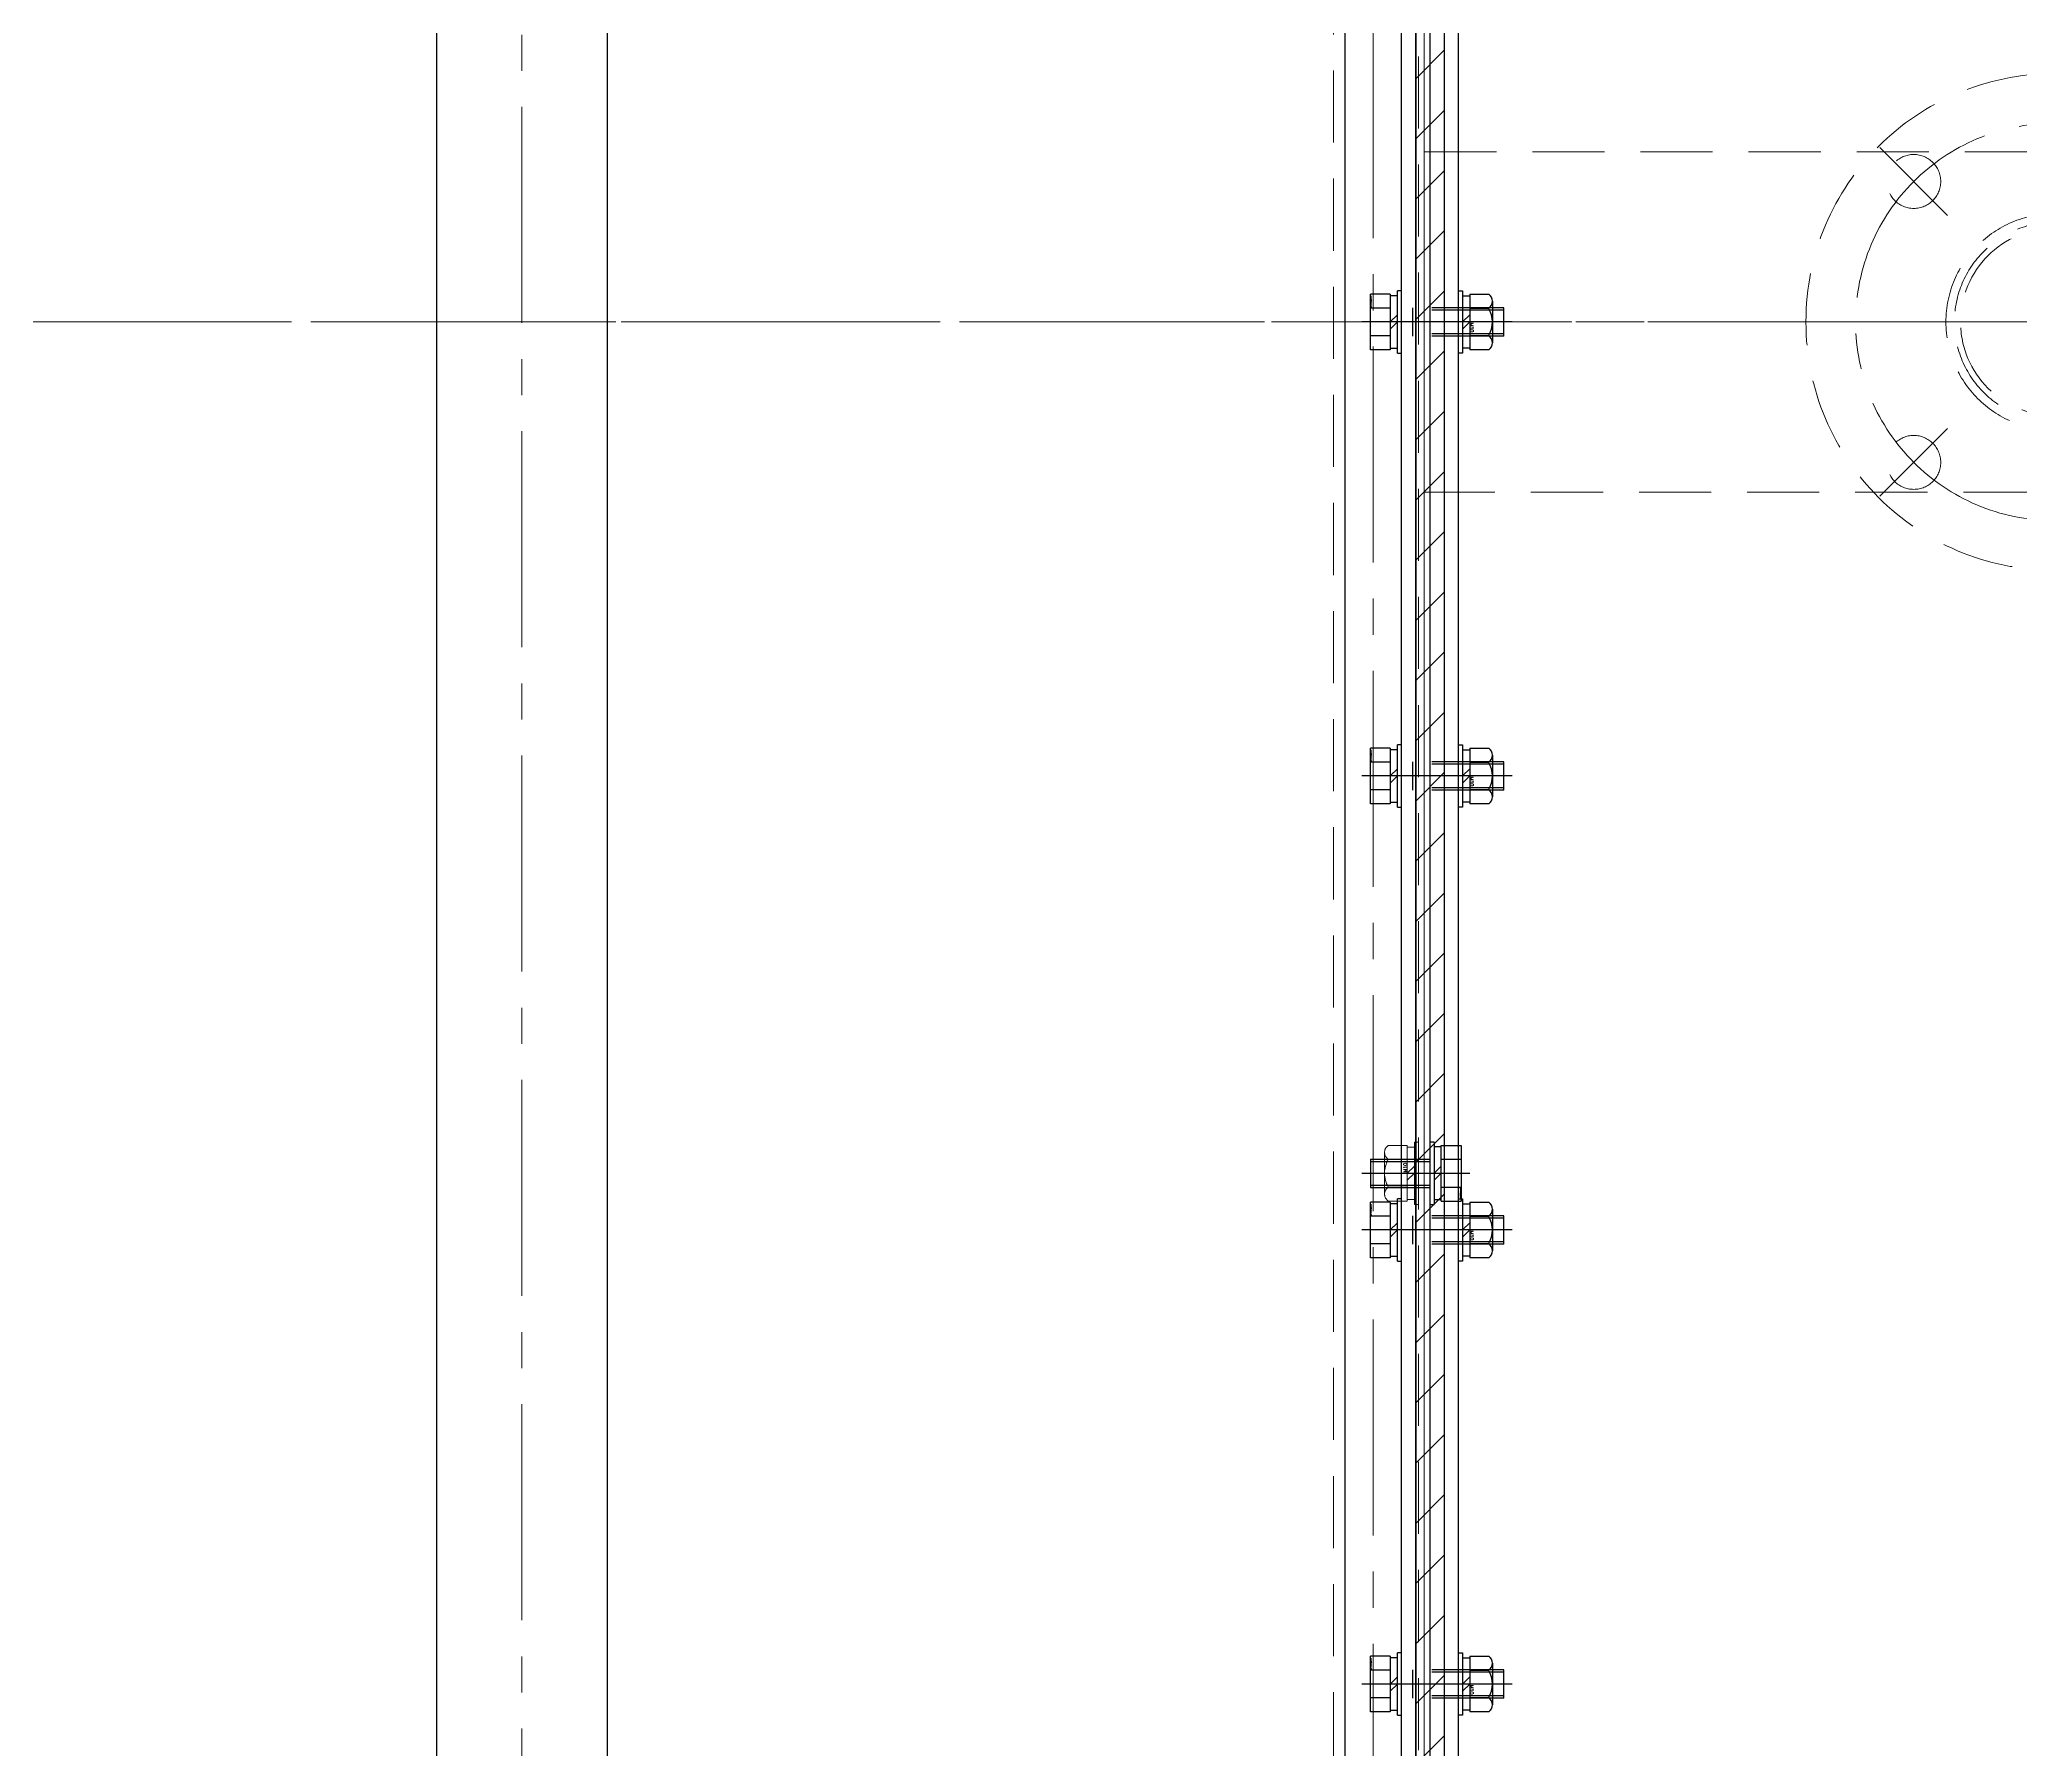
# Model space of a CAD drawing. Header units: millimetres. Extents: x -8731 to 85711, y -14522 to 31379.
# Drawn here: x 74954 to 75653, y 4385 to 4987 of the extents above; entities that cross this region are included whole.
import ezdxf

# ---------------------------------------------------------------- set-up
doc = ezdxf.new("R2010")
doc.units = ezdxf.units.MM
doc.header["$LTSCALE"] = 4
doc.linetypes.add('CENTER2', pattern=[28.575, 19.05, -3.175, 3.175, -3.175])
doc.linetypes.add('HIDDEN', pattern=[9.525, 6.35, -3.175])
doc.layers.add('04_HIDDEN', color=2, linetype='HIDDEN', lineweight=13)
doc.layers.add('05_CENTER', color=4, linetype='CENTER2', lineweight=13)
doc.layers.add('10_DRAFT', color=8, linetype='Continuous', lineweight=0, plot=False)
doc.styles.add('KSS_TXT', font='txt.shx', dxfattribs={"bigfont": 'extfont2.shx'})
doc.styles.add('KSS_TXT_L', font='txt.shx', dxfattribs={"height": 9, "bigfont": 'extfont2.shx'})

# ---------------------------------------------------------------- blocks, each defined once
blk = doc.blocks.new('A$C53D772FE_1_1_1')
at = {"color": 0}
blk.add_line((1030, 998), (1030, -998), dxfattribs=at)
at = {"layer": '04_HIDDEN'}
blk.add_line((1028, 998), (1028, -998), dxfattribs=at)
at = {"layer": '05_CENTER'}
for p, q in [((-44.32, 0), (1070.29, 0)), ((1020.4, -300), (1037.75, -300))]:
    blk.add_line(p, q, dxfattribs=at)
blk = doc.blocks.new('A$C3E9660DC_1_1_1')
at = {"color": 0}
for p, q in [((-222, -1030), (-222, 1030)), ((-254, 1003), (-254, -1003))]:
    blk.add_line(p, q, dxfattribs=at)
at = {"color": 3}
blk.add_lwpolyline([(-222, 60), (222, 60), (222, -60), (-222, -60)], close=True, dxfattribs=at)
at = {"color": 0}
blk.add_circle((0, 0), 33, dxfattribs=at)
at = {"layer": '04_HIDDEN'}
blk.add_line((-224, 1008), (-224, -1008), dxfattribs=at)
for centre, radius in [((0, 0), 87.5), ((-49.5, 49.5), 9.5), ((0, 0), 38.15), ((0, 0), 35.15), ((-49.5, -49.5), 9.5)]:
    blk.add_circle(centre, radius, dxfattribs=at)
at = {"layer": '05_CENTER'}
for p, q in [((-37.57, 37.57), (-61.42, 61.42)), ((275.85, 0), (-275.85, 0)), ((97.18, 0), (-97.18, 0)), ((-37.57, -37.57), (-61.42, -61.42)), ((-214.34, -300), (-231.69, -300))]:
    blk.add_line(p, q, dxfattribs=at)
blk.add_circle((0, 0), 70, dxfattribs=at)
blk = doc.blocks.new('A$C7AFA21F4_1_1_1')
at = {"color": 0, "linetype": 'CENTER2'}
blk.add_line((0, -24), (0, 14), dxfattribs=at)
at = {"color": 0}
for p, q in [((-9.81, 11), (9.81, 11)), ((-9.81, 4), (-9.81, 11)), ((-4.91, 4), (-4.91, 11)), ((4.91, 4), (4.91, 11)), ((9.81, 4), (9.81, 11)), ((-11, 1.5), (11, 1.5)), ((-11, 1.5), (-11, 0)), ((-11, 0), (11, 0)), ((9.81, 4), (-9.81, 4)), ((-9.25, 4), (-9.25, 1.5)), ((0, 1.5), (-2.5, 4)), ((0, 4), (2.5, 1.5)), ((9.25, 1.5), (9.25, 4)), ((11, 0), (11, 1.5))]:
    blk.add_line(p, q, dxfattribs=at)
at = {"color": 0, "linetype": 'HIDDEN'}
for p, q in [((-5, -21), (-5, 0)), ((-4.19, -21), (-4.19, 0)), ((4.19, -21), (4.19, 0)), ((5, -21), (5, 0)), ((-5, -21), (5, -21))]:
    blk.add_line(p, q, dxfattribs=at)
at = {"layer": '10_DRAFT', "style": 'KSS_TXT_L'}
blk.add_text('BT-M10x25L,SW,PW', height=0.3, dxfattribs=at).set_placement((5.1, 10.66))
blk = doc.blocks.new('M10Nza_1_1_1')
at = {"color": 0}
for p, q in [((-9.8, 4), (-9.8, 10.69)), ((-7.35, 12), (7.35, 12)), ((-4.9, 4), (-4.9, 10.69)), ((4.9, 10.69), (4.9, 4)), ((9.8, 10.69), (9.8, 4)), ((-9.8, 4), (9.8, 4)), ((-9.2, 1.5), (-9.2, 4)), ((0, 1.5), (-2.5, 4)), ((0, 4), (2.5, 1.5)), ((9.2, 4), (9.2, 1.5))]:
    blk.add_line(p, q, dxfattribs=at)
at = {"color": 0, "linetype": 'CENTER2'}
blk.add_line((0, 12), (0, 0), dxfattribs=at)
at = {"color": 0}
blk.add_lwpolyline([(-11, 1.5), (11, 1.5), (11, 0), (-11, 0)], close=True, dxfattribs=at)
for centre, radius, start, end in [((-7.35, 9.06), 2.94, 33.626, 146.374), ((0, 2.2), 9.8, 60, 120), ((7.35, 9.06), 2.94, 33.626, 146.374)]:
    blk.add_arc(centre, radius, start, end, dxfattribs=at)
at = {"layer": '10_DRAFT', "style": 'KSS_TXT'}
blk.add_text('M10', height=1.25, dxfattribs=at).set_placement((0.26, 4.12))
blk = doc.blocks.new('A$C020300C3_1')
blk.add_blockref('A$C53D772FE_1_1_1', (-1250, 0))
at = {"rotation": 270}
blk.add_blockref('A$C7AFA21F4_1_1_1', (-220, -300), dxfattribs=at)
at = {"layer": '04_HIDDEN'}
blk.add_blockref('A$C3E9660DC_1_1_1', (0, 0), dxfattribs=at)
at = {"layer": '04_HIDDEN', "rotation": 90}
blk.add_blockref('M10Nza_1_1_1', (-224, -300), dxfattribs=at)
blk = doc.blocks.new('A$C2A2D3C10_1_1_1')
at = {"layer": '05_CENTER'}
blk.add_line((-39.15, 0), (2739.15, 0), dxfattribs=at)
blk = doc.blocks.new('A$C566E2A1C_1_1')
h = blk.add_hatch()
h.set_pattern_fill('_USER', color=3, scale=15, angle=135, pattern_type=0)
h.set_pattern_definition([(135, (-7933.037, 6558.574), (-10.606602, -10.606602), [])])
h.paths.add_polyline_path([(980, -10), (980, 0), (-920, 0), (-920, -10)])
h.paths.add_polyline_path([(-920, -10), (-920, 0), (-950, 0), (-950, -10)])
h.paths.add_polyline_path([(-950, -10), (-950, 0), (-980, 0), (-980, -10)])
at = {"color": 0}
blk.add_lwpolyline([(980, 0), (980, -10), (-980, -10), (-980, 0)], close=True, dxfattribs=at)
at = {"layer": '05_CENTER'}
for p, q in [((-480, 3.94), (-480, -13.51)), ((-320, 3.94), (-320, -13.51)), ((-160, 3.94), (-160, -13.51)), ((0, 3.94), (0, -13.51))]:
    blk.add_line(p, q, dxfattribs=at)
blk = doc.blocks.new('A$C6BE42790_1_1')
at = {"color": 0}
for points in [[(-1001.5, -10), (1001.5, -10), (1003, -8.5), (1003, 8.5), (1001.5, 10), (-1001.5, 10), (-1003, 8.5), (-1003, -8.5)], [(-980, -10), (980, -10), (980, -15), (-980, -15)]]:
    blk.add_lwpolyline(points, close=True, dxfattribs=at)
at = {"layer": '05_CENTER'}
for p, q in [((1020.09, 0), (-1020.09, 0)), ((-480, -20.81), (-480, -4.2)), ((-320, -20.81), (-320, -4.2)), ((-160, -20.81), (-160, -4.2)), ((0, -20.81), (0, -4.2))]:
    blk.add_line(p, q, dxfattribs=at)
at = {"layer": '10_DRAFT'}
blk.add_line((0, -15), (0, 10), dxfattribs=at)
blk = doc.blocks.new('A$C2CEA7AC3_1_1')
at = {"color": 0}
blk.add_lwpolyline([(-980, 0), (-980, -5), (980, -5), (980, 0)], close=True, dxfattribs=at)
at = {"layer": '05_CENTER'}
for p, q in [((-480, -11.8), (-480, 6.71)), ((-320, -11.8), (-320, 6.71)), ((-160, -11.8), (-160, 6.71)), ((0, -11.8), (0, 6.71))]:
    blk.add_line(p, q, dxfattribs=at)
blk = doc.blocks.new('A$C3D81658F_1_1_1')
at = {"color": 0, "linetype": 'CENTER2'}
blk.add_line((0, -39), (0, 14), dxfattribs=at)
at = {"color": 0}
for p, q in [((-9.81, 11), (9.81, 11)), ((-9.81, 4), (-9.81, 11)), ((-4.91, 4), (-4.91, 11)), ((4.91, 4), (4.91, 11)), ((9.81, 4), (9.81, 11)), ((-11, 1.5), (11, 1.5)), ((-11, 1.5), (-11, 0)), ((-11, 0), (11, 0)), ((9.81, 4), (-9.81, 4)), ((-9.25, 4), (-9.25, 1.5)), ((0, 1.5), (-2.5, 4)), ((0, 4), (2.5, 1.5)), ((9.25, 1.5), (9.25, 4)), ((11, 0), (11, 1.5))]:
    blk.add_line(p, q, dxfattribs=at)
at = {"color": 0, "linetype": 'HIDDEN'}
for p, q in [((-5, -36), (-5, 0)), ((5, -36), (5, 0)), ((-5, -4), (5, -4)), ((-4.19, -36), (-4.19, -4)), ((4.19, -36), (4.19, -4)), ((-5, -36), (5, -36))]:
    blk.add_line(p, q, dxfattribs=at)
at = {"layer": '10_DRAFT', "style": 'KSS_TXT_L'}
blk.add_text('BT-M10x40L,SW,PW', height=0.3, dxfattribs=at).set_placement((5.14, 10.66))
blk = doc.blocks.new('A$C3E2D5E31_1_1')
for name, p in [('A$C6BE42790_1_1', (0, 0)), ('A$C3D81658F_1_1_1', (-480, -10)), ('A$C3D81658F_1_1_1', (-320, -10)), ('A$C3D81658F_1_1_1', (-160, -10)), ('A$C3D81658F_1_1_1', (0, -10)), ('A$C2CEA7AC3_1_1', (0, -25))]:
    blk.add_blockref(name, p)
at = {"color": 3}
blk.add_blockref('A$C566E2A1C_1_1', (0, -15), dxfattribs=at)
at = {"rotation": 180}
for p in [(-480, -30), (-320, -30), (-160, -30), (0, -30)]:
    blk.add_blockref('M10Nza_1_1_1', p, dxfattribs=at)
blk = doc.blocks.new('A$C196B25A9_1_1')
blk.add_blockref('A$C3E2D5E31_1_1', (1050, -25))

msp = doc.modelspace()

# ---------------------------------------------------------------- linework, layer by layer
at = {"color": 0}
for points in [[(75094.49939, 3848.90432), (75094.49939, 5926.90432)], [(75154.49939, 5926.90432), (75154.49939, 3848.90432)]]:
    msp.add_lwpolyline(points, dxfattribs=at)
at = {"layer": '05_CENTER'}
for p, q in [((75124.49939, 5992.44305), (75124.49939, 3783.36558)), ((75070.55209, 4887.90432), (75178.44669, 4887.90432))]:
    msp.add_line(p, q, dxfattribs=at)

# ---------------------------------------------------------------- block references
for name, p in [('A$C2A2D3C10_1_1_1', (74314.49939, 4887.90432)), ('A$C020300C3_1', (75664.49939, 4887.90432))]:
    msp.add_blockref(name, p)
at = {"rotation": 90}
msp.add_blockref('A$C196B25A9_1_1', (75399.49939, 3837.90432), dxfattribs=at)

doc.saveas('drawing.dxf')
